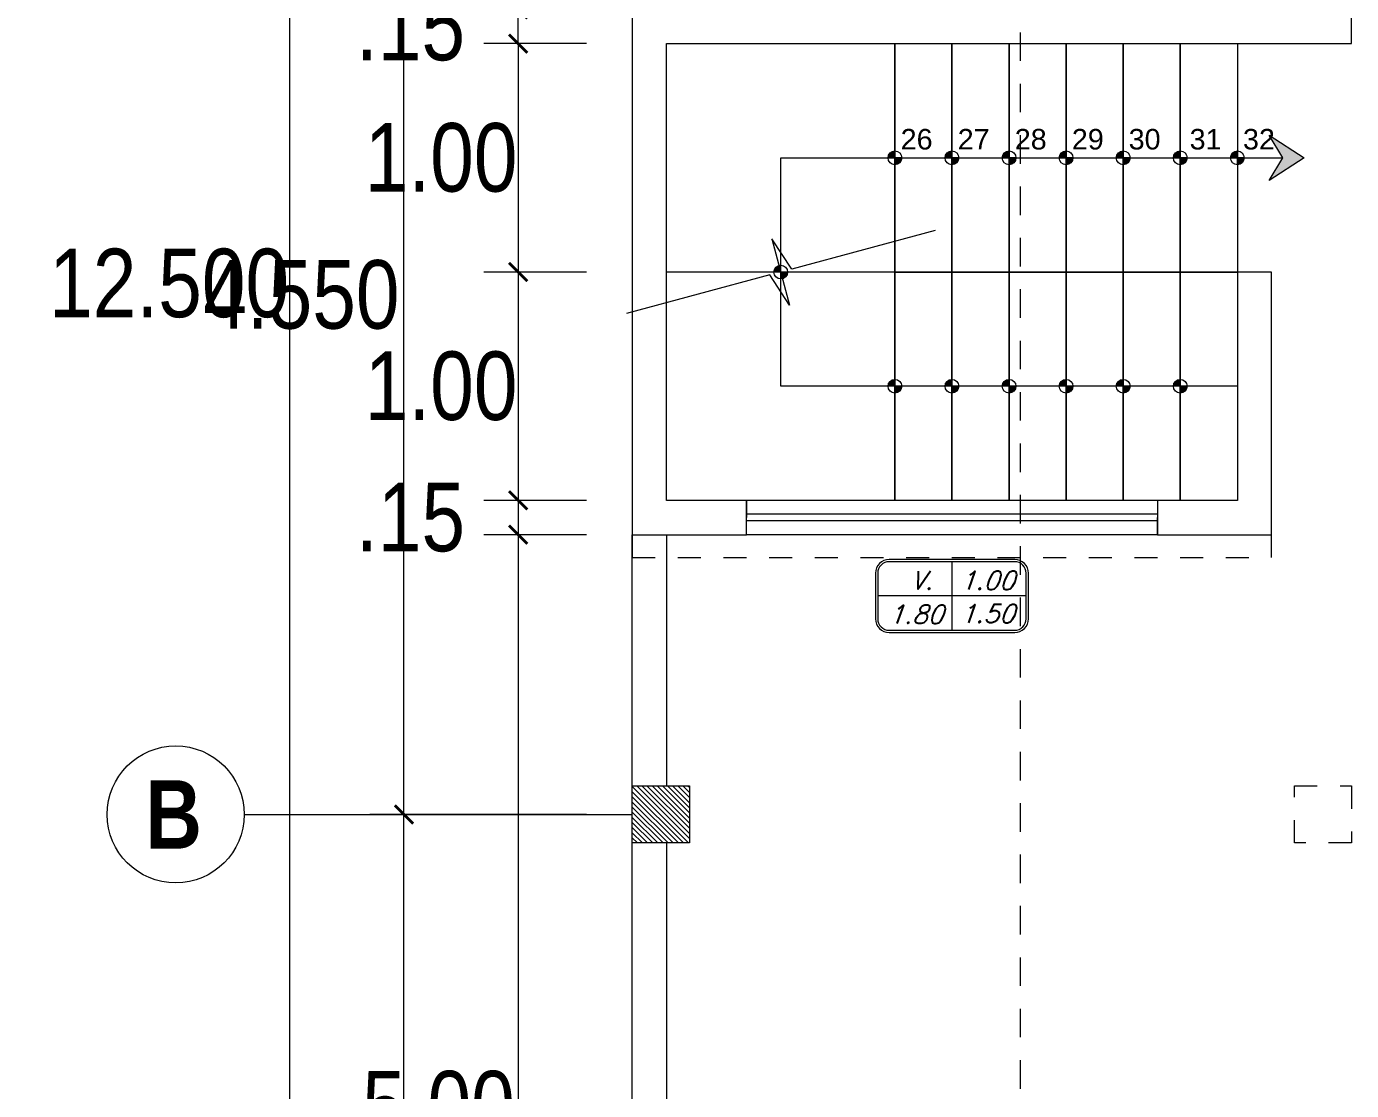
# Model space of a CAD drawing. Header units: millimetres. Extents: x 68 to 194, y 47 to 103.
# Drawn here: x 92.7 to 98.5, y 89.33 to 93.98 of the extents above; entities that cross this region are included whole.
import ezdxf
from ezdxf.enums import TextEntityAlignment as Align

# ---------------------------------------------------------------- set-up
doc = ezdxf.new("R2010")
doc.units = ezdxf.units.MM
doc.linetypes.add('DASHED2', pattern=[0.375, 0.25, -0.125])
for name, color, linetype, lineweight in [('A_Bloques', 56, 'Continuous', 15), ('A_Detalle de Vanos', 250, 'Continuous', 5), ('A_Muro con Techo', 232, 'Continuous', 40), ('A_Muro sin Techo', 134, 'Continuous', 20), ('A_Ventana', 140, 'Continuous', 9), ('E_Columna', 3, 'Continuous', 25), ('G_Cortes', 3, 'Continuous', 60), ('G_Ejes', 253, 'Continuous', 20), ('G_Escalera', 40, 'Continuous', 18), ('G_Proyección', 8, 'DASHED2', 15), ('G_Texto', 122, 'Continuous', 20)]:
    doc.layers.add(name, color=color, linetype=linetype, lineweight=lineweight)
doc.layers.add('G_Acotación', color=171, linetype='Continuous')
doc.styles.add('Acotacion', font='ARIALN.TTF')
doc.styles.add('ARIAL1.2', font='arial.ttf', dxfattribs={"width": 1.2})
doc.styles.add('Eje', font='ARIALNB.TTF', dxfattribs={"height": 0.3})
doc.styles.add('LETRAS', font='simplex1.shx', dxfattribs={"oblique": 20})
doc.dimstyles.new('Lenin_50', dxfattribs={"dimtxt": 0.3, "dimasz": 0.08, "dimexe": 0.15, "dimexo": 0.2, "dimgap": 0.03, "dimtad": 2, "dimtih": 1, "dimtoh": 1, "dimlfac": -1, "dimzin": 4, "dimdsep": 46, "dimtxsty": 'Acotacion', "dimblk": 'ARCHTICK', "dimcen": 0.08, "dimclrd": 256, "dimclre": 256, "dimclrt": 4, "dimazin": 1, "dimtm": 1e-09, "dimtfac": 1, "dimtmove": 2, "dimatfit": 2, "dimfxl": 0, "dimtolj": 1, "dimlwd": 13, "dimlwe": 18, "dimarcsym": 0})

# ---------------------------------------------------------------- blocks, each defined once
blk = doc.blocks.new('Eri')
blk.add_line((-1.7, 0), (0, 0))
blk.add_circle((-2, 0), 0.3)
at = {"color": 1, "style": 'Eje', "flags": 4}
blk.add_attdef('H', text='', height=0.3, dxfattribs=at).set_placement((-2, 0), align=Align.MIDDLE_CENTER)
blk = doc.blocks.new('_ArchTick')
at = {"color": 0, "linetype": 'ByBlock', "const_width": 0.15}
blk.add_lwpolyline([(-0.5, -0.5), (0.5, 0.5)], dxfattribs=at)
blk = doc.blocks.new('*D97')
at = {"layer": 'Defpoints', "color": 0}
for p in [(93.8519, 99.1087), (95.3519, 99.1087), (95.3519, 86.6087)]:
    blk.add_point(p, dxfattribs=at)
at = {"layer": 'G_Acotación', "lineweight": 18}
for p, q in [((95.1519, 99.1087), (93.7019, 99.1087)), ((95.1519, 86.6087), (93.7019, 86.6087))]:
    blk.add_line(p, q, dxfattribs=at)
at = {"layer": 'G_Acotación', "lineweight": 13}
blk.add_line((93.8519, 86.6087), (93.8519, 99.1087), dxfattribs=at)
at = {"layer": 'G_Acotación', "lineweight": 13, "xscale": 0.08, "yscale": 0.08, "zscale": 0.08}
for p, rotation in [((93.8519, 99.1087), 90), ((93.8519, 86.6087), 270)]:
    blk.add_blockref('_ArchTick', p, dxfattribs=dict(at, rotation=rotation))
at = {"layer": 'G_Acotación', "color": 4, "lineweight": 5, "insert": (93.3232, 92.8587), "char_height": 0.3, "attachment_point": 5, "style": 'Acotacion'}
blk.add_mtext('\\A1;12.500', dxfattribs=at)
blk = doc.blocks.new('*D98')
at = {"layer": 'Defpoints', "color": 0}
for p in [(94.3519, 90.5337), (95.3519, 90.5337), (95.3519, 86.6087)]:
    blk.add_point(p, dxfattribs=at)
at = {"layer": 'G_Acotación', "lineweight": 18}
for p, q in [((95.1519, 90.5337), (94.2019, 90.5337)), ((95.1519, 86.6087), (94.2019, 86.6087))]:
    blk.add_line(p, q, dxfattribs=at)
at = {"layer": 'G_Acotación', "lineweight": 13}
blk.add_line((94.3519, 86.6087), (94.3519, 90.5337), dxfattribs=at)
at = {"layer": 'G_Acotación', "lineweight": 13, "xscale": 0.08, "yscale": 0.08, "zscale": 0.08}
for p, rotation in [((94.3519, 90.5337), 90), ((94.3519, 86.6087), 270)]:
    blk.add_blockref('_ArchTick', p, dxfattribs=dict(at, rotation=rotation))
at = {"layer": 'G_Acotación', "color": 4, "lineweight": 5, "insert": (93.9059, 88.5712), "char_height": 0.3, "attachment_point": 5, "style": 'Acotacion'}
blk.add_mtext('\\A1;3.925', dxfattribs=at)
blk = doc.blocks.new('*D169')
at = {"layer": 'Defpoints', "color": 0}
for p in [(94.3519, 95.0837), (95.3519, 95.0837), (95.3519, 90.5337)]:
    blk.add_point(p, dxfattribs=at)
at = {"layer": 'G_Acotación', "lineweight": 18}
for p, q in [((95.1519, 95.0837), (94.2019, 95.0837)), ((95.1519, 90.5337), (94.2019, 90.5337))]:
    blk.add_line(p, q, dxfattribs=at)
at = {"layer": 'G_Acotación', "lineweight": 13}
blk.add_line((94.3519, 90.5337), (94.3519, 95.0837), dxfattribs=at)
at = {"layer": 'G_Acotación', "lineweight": 13, "xscale": 0.08, "yscale": 0.08, "zscale": 0.08}
for p, rotation in [((94.3519, 95.0837), 90), ((94.3519, 90.5337), 270)]:
    blk.add_blockref('_ArchTick', p, dxfattribs=dict(at, rotation=rotation))
at = {"layer": 'G_Acotación', "color": 4, "lineweight": 5, "insert": (93.9023, 92.8087), "char_height": 0.3, "attachment_point": 5, "style": 'Acotacion'}
blk.add_mtext('\\A1;4.550', dxfattribs=at)
blk = doc.blocks.new('*D123')
at = {"layer": 'Defpoints', "color": 0}
for p in [(94.8519, 94.0587), (95.3519, 94.0587), (95.3519, 93.9087)]:
    blk.add_point(p, dxfattribs=at)
at = {"layer": 'G_Acotación', "lineweight": 18}
for p, q in [((95.1519, 94.0587), (94.7019, 94.0587)), ((95.1519, 93.9087), (94.7019, 93.9087))]:
    blk.add_line(p, q, dxfattribs=at)
at = {"layer": 'G_Acotación', "lineweight": 13}
blk.add_line((94.8519, 93.9087), (94.8519, 94.0587), dxfattribs=at)
at = {"layer": 'G_Acotación', "lineweight": 13, "xscale": 0.08, "yscale": 0.08, "zscale": 0.08}
for p, rotation in [((94.8519, 94.0587), 90), ((94.8519, 93.9087), 270)]:
    blk.add_blockref('_ArchTick', p, dxfattribs=dict(at, rotation=rotation))
at = {"layer": 'G_Acotación', "color": 4, "lineweight": 5, "insert": (94.3806, 93.9837), "char_height": 0.3, "attachment_point": 5, "style": 'Acotacion'}
blk.add_mtext('\\A1;.15', dxfattribs=at)
blk = doc.blocks.new('*D126')
at = {"layer": 'Defpoints', "color": 0}
for p in [(95.3519, 93.9087), (94.8519, 92.9087), (95.3519, 92.9087)]:
    blk.add_point(p, dxfattribs=at)
at = {"layer": 'G_Acotación', "lineweight": 18}
for p, q in [((95.1519, 93.9087), (94.7019, 93.9087)), ((95.1519, 92.9087), (94.7019, 92.9087))]:
    blk.add_line(p, q, dxfattribs=at)
at = {"layer": 'G_Acotación', "lineweight": 13}
blk.add_line((94.8519, 93.9087), (94.8519, 92.9087), dxfattribs=at)
at = {"layer": 'G_Acotación', "lineweight": 13, "xscale": 0.08, "yscale": 0.08, "zscale": 0.08}
for p, rotation in [((94.8519, 93.9087), 90), ((94.8519, 92.9087), 270)]:
    blk.add_blockref('_ArchTick', p, dxfattribs=dict(at, rotation=rotation))
at = {"layer": 'G_Acotación', "color": 4, "lineweight": 5, "insert": (94.5144, 93.4087), "char_height": 0.3, "attachment_point": 5, "style": 'Acotacion'}
blk.add_mtext('\\A1;1.00', dxfattribs=at)
blk = doc.blocks.new('*D127')
at = {"layer": 'Defpoints', "color": 0}
for p in [(95.3519, 92.9087), (94.8519, 91.9087), (95.3519, 91.9087)]:
    blk.add_point(p, dxfattribs=at)
at = {"layer": 'G_Acotación', "lineweight": 18}
for p, q in [((95.1519, 92.9087), (94.7019, 92.9087)), ((95.1519, 91.9087), (94.7019, 91.9087))]:
    blk.add_line(p, q, dxfattribs=at)
at = {"layer": 'G_Acotación', "lineweight": 13}
blk.add_line((94.8519, 92.9087), (94.8519, 91.9087), dxfattribs=at)
at = {"layer": 'G_Acotación', "lineweight": 13, "xscale": 0.08, "yscale": 0.08, "zscale": 0.08}
for p, rotation in [((94.8519, 92.9087), 90), ((94.8519, 91.9087), 270)]:
    blk.add_blockref('_ArchTick', p, dxfattribs=dict(at, rotation=rotation))
at = {"layer": 'G_Acotación', "color": 4, "lineweight": 5, "insert": (94.5144, 92.4087), "char_height": 0.3, "attachment_point": 5, "style": 'Acotacion'}
blk.add_mtext('\\A1;1.00', dxfattribs=at)
blk = doc.blocks.new('*D128')
at = {"layer": 'Defpoints', "color": 0}
for p in [(95.3519, 91.9087), (94.8519, 91.7587), (95.3519, 91.7587)]:
    blk.add_point(p, dxfattribs=at)
at = {"layer": 'G_Acotación', "lineweight": 18}
for p, q in [((95.1519, 91.9087), (94.7019, 91.9087)), ((95.1519, 91.7587), (94.7019, 91.7587))]:
    blk.add_line(p, q, dxfattribs=at)
at = {"layer": 'G_Acotación', "lineweight": 13}
blk.add_line((94.8519, 91.9087), (94.8519, 91.7587), dxfattribs=at)
at = {"layer": 'G_Acotación', "lineweight": 13, "xscale": 0.08, "yscale": 0.08, "zscale": 0.08}
for p, rotation in [((94.8519, 91.9087), 90), ((94.8519, 91.7587), 270)]:
    blk.add_blockref('_ArchTick', p, dxfattribs=dict(at, rotation=rotation))
at = {"layer": 'G_Acotación', "color": 4, "lineweight": 5, "insert": (94.3806, 91.8337), "char_height": 0.3, "attachment_point": 5, "style": 'Acotacion'}
blk.add_mtext('\\A1;.15', dxfattribs=at)
blk = doc.blocks.new('*D129')
at = {"layer": 'Defpoints', "color": 0}
for p in [(95.3519, 91.7587), (94.8519, 86.7587), (95.3519, 86.7587)]:
    blk.add_point(p, dxfattribs=at)
at = {"layer": 'G_Acotación', "lineweight": 18}
for p, q in [((95.1519, 91.7587), (94.7019, 91.7587)), ((95.1519, 86.7587), (94.7019, 86.7587))]:
    blk.add_line(p, q, dxfattribs=at)
at = {"layer": 'G_Acotación', "lineweight": 13}
blk.add_line((94.8519, 91.7587), (94.8519, 86.7587), dxfattribs=at)
at = {"layer": 'G_Acotación', "lineweight": 13, "xscale": 0.08, "yscale": 0.08, "zscale": 0.08}
for p, rotation in [((94.8519, 91.7587), 90), ((94.8519, 86.7587), 270)]:
    blk.add_blockref('_ArchTick', p, dxfattribs=dict(at, rotation=rotation))
at = {"layer": 'G_Acotación', "color": 4, "lineweight": 5, "insert": (94.5028, 89.2587), "char_height": 0.3, "attachment_point": 5, "style": 'Acotacion'}
blk.add_mtext('\\A1;5.00', dxfattribs=at)

msp = doc.modelspace()

# ---------------------------------------------------------------- hatches: boundary and pattern name
at = {"layer": 'E_Columna', "lineweight": 5}
h = msp.add_hatch(dxfattribs=at)
h.set_pattern_fill('LINE', color=256, scale=0.005, angle=45, style=0)
h.set_pattern_definition([(135, (210.497988, 6.89542), (0.0112253202, 0.0112253202), [])])
h.paths.add_polyline_path([(95.6019, 90.4087), (95.3519, 90.4087), (95.3519, 90.6587), (95.6019, 90.6587)])
at = {"layer": 'G_Escalera', "lineweight": 5}
msp.add_hatch(color=3, dxfattribs=at).paths.add_polyline_path([(98.2939, 93.4087), (98.1407, 93.3095), (98.2019, 93.4087), (98.1407, 93.5079)])
h = msp.add_hatch(color=3, dxfattribs=at)
h.paths.add_polyline_path([(96.4719, 93.4087, -0.414214), (96.5019, 93.4387), (96.5019, 93.4087)])
h.paths.add_polyline_path([(96.5019, 93.4087), (96.5319, 93.4087, -0.414214), (96.5019, 93.3787)])
h = msp.add_hatch(color=3, dxfattribs=at)
h.paths.add_polyline_path([(96.4719, 93.4087, -0.414214), (96.5019, 93.4387), (96.5019, 93.4087)])
h.paths.add_polyline_path([(96.5019, 93.4087), (96.5319, 93.4087, -0.414214), (96.5019, 93.3787)])
h = msp.add_hatch(color=3, dxfattribs=at)
h.paths.add_polyline_path([(96.7219, 93.4087, -0.414214), (96.7519, 93.4387), (96.7519, 93.4087)])
h.paths.add_polyline_path([(96.7519, 93.4087), (96.7819, 93.4087, -0.414214), (96.7519, 93.3787)])
h = msp.add_hatch(color=3, dxfattribs=at)
h.paths.add_polyline_path([(96.7219, 93.4087, -0.414214), (96.7519, 93.4387), (96.7519, 93.4087)])
h.paths.add_polyline_path([(96.7519, 93.4087), (96.7819, 93.4087, -0.414214), (96.7519, 93.3787)])
h = msp.add_hatch(color=3, dxfattribs=at)
h.paths.add_polyline_path([(96.9719, 93.4087, -0.414214), (97.0019, 93.4387), (97.0019, 93.4087)])
h.paths.add_polyline_path([(97.0019, 93.4087), (97.0319, 93.4087, -0.414214), (97.0019, 93.3787)])
h = msp.add_hatch(color=3, dxfattribs=at)
h.paths.add_polyline_path([(96.9719, 93.4087, -0.414214), (97.0019, 93.4387), (97.0019, 93.4087)])
h.paths.add_polyline_path([(97.0019, 93.4087), (97.0319, 93.4087, -0.414214), (97.0019, 93.3787)])
h = msp.add_hatch(color=3, dxfattribs=at)
h.paths.add_polyline_path([(97.2219, 93.4087, -0.414214), (97.2519, 93.4387), (97.2519, 93.4087)])
h.paths.add_polyline_path([(97.2519, 93.4087), (97.2819, 93.4087, -0.414214), (97.2519, 93.3787)])
h = msp.add_hatch(color=3, dxfattribs=at)
h.paths.add_polyline_path([(97.2219, 93.4087, -0.414214), (97.2519, 93.4387), (97.2519, 93.4087)])
h.paths.add_polyline_path([(97.2519, 93.4087), (97.2819, 93.4087, -0.414214), (97.2519, 93.3787)])
h = msp.add_hatch(color=3, dxfattribs=at)
h.paths.add_polyline_path([(97.4719, 93.4087, -0.414214), (97.5019, 93.4387), (97.5019, 93.4087)])
h.paths.add_polyline_path([(97.5019, 93.4087), (97.5319, 93.4087, -0.414214), (97.5019, 93.3787)])
h = msp.add_hatch(color=3, dxfattribs=at)
h.paths.add_polyline_path([(97.4719, 93.4087, -0.414214), (97.5019, 93.4387), (97.5019, 93.4087)])
h.paths.add_polyline_path([(97.5019, 93.4087), (97.5319, 93.4087, -0.414214), (97.5019, 93.3787)])
h = msp.add_hatch(color=3, dxfattribs=at)
h.paths.add_polyline_path([(97.7219, 93.4087, -0.414214), (97.7519, 93.4387), (97.7519, 93.4087)])
h.paths.add_polyline_path([(97.7519, 93.4087), (97.7819, 93.4087, -0.414214), (97.7519, 93.3787)])
h = msp.add_hatch(color=3, dxfattribs=at)
h.paths.add_polyline_path([(97.7219, 93.4087, -0.414214), (97.7519, 93.4387), (97.7519, 93.4087)])
h.paths.add_polyline_path([(97.7519, 93.4087), (97.7819, 93.4087, -0.414214), (97.7519, 93.3787)])
h = msp.add_hatch(color=3, dxfattribs=at)
h.paths.add_polyline_path([(97.9719, 93.4087, -0.414214), (98.0019, 93.4387), (98.0019, 93.4087)])
h.paths.add_polyline_path([(98.0019, 93.4087), (98.0319, 93.4087, -0.414214), (98.0019, 93.3787)])
h = msp.add_hatch(color=3, dxfattribs=at)
h.paths.add_polyline_path([(97.9719, 93.4087, -0.414214), (98.0019, 93.4387), (98.0019, 93.4087)])
h.paths.add_polyline_path([(98.0019, 93.4087), (98.0319, 93.4087, -0.414214), (98.0019, 93.3787)])
h = msp.add_hatch(color=3, dxfattribs=at)
h.paths.add_polyline_path([(95.9719, 92.9087, -0.414214), (96.0019, 92.9387), (96.0019, 92.9087)])
h.paths.add_polyline_path([(96.0019, 92.9087), (96.0319, 92.9087, -0.414214), (96.0019, 92.8787)])
h = msp.add_hatch(color=3, dxfattribs=at)
h.paths.add_polyline_path([(95.9719, 92.9087, -0.414214), (96.0019, 92.9387), (96.0019, 92.9087)])
h.paths.add_polyline_path([(96.0019, 92.9087), (96.0319, 92.9087, -0.414214), (96.0019, 92.8787)])
h = msp.add_hatch(color=3, dxfattribs=at)
h.paths.add_polyline_path([(96.4719, 92.4087, -0.414214), (96.5019, 92.4387), (96.5019, 92.4087)])
h.paths.add_polyline_path([(96.5019, 92.4087), (96.5319, 92.4087, -0.414214), (96.5019, 92.3787)])
h = msp.add_hatch(color=3, dxfattribs=at)
h.paths.add_polyline_path([(96.4719, 92.4087, -0.414214), (96.5019, 92.4387), (96.5019, 92.4087)])
h.paths.add_polyline_path([(96.5019, 92.4087), (96.5319, 92.4087, -0.414214), (96.5019, 92.3787)])
h = msp.add_hatch(color=3, dxfattribs=at)
h.paths.add_polyline_path([(96.7219, 92.4087, -0.414214), (96.7519, 92.4387), (96.7519, 92.4087)])
h.paths.add_polyline_path([(96.7519, 92.4087), (96.7819, 92.4087, -0.414214), (96.7519, 92.3787)])
h = msp.add_hatch(color=3, dxfattribs=at)
h.paths.add_polyline_path([(96.7219, 92.4087, -0.414214), (96.7519, 92.4387), (96.7519, 92.4087)])
h.paths.add_polyline_path([(96.7519, 92.4087), (96.7819, 92.4087, -0.414214), (96.7519, 92.3787)])
h = msp.add_hatch(color=3, dxfattribs=at)
h.paths.add_polyline_path([(96.9719, 92.4087, -0.414214), (97.0019, 92.4387), (97.0019, 92.4087)])
h.paths.add_polyline_path([(97.0019, 92.4087), (97.0319, 92.4087, -0.414214), (97.0019, 92.3787)])
h = msp.add_hatch(color=3, dxfattribs=at)
h.paths.add_polyline_path([(96.9719, 92.4087, -0.414214), (97.0019, 92.4387), (97.0019, 92.4087)])
h.paths.add_polyline_path([(97.0019, 92.4087), (97.0319, 92.4087, -0.414214), (97.0019, 92.3787)])
h = msp.add_hatch(color=3, dxfattribs=at)
h.paths.add_polyline_path([(97.2219, 92.4087, -0.414214), (97.2519, 92.4387), (97.2519, 92.4087)])
h.paths.add_polyline_path([(97.2519, 92.4087), (97.2819, 92.4087, -0.414214), (97.2519, 92.3787)])
h = msp.add_hatch(color=3, dxfattribs=at)
h.paths.add_polyline_path([(97.2219, 92.4087, -0.414214), (97.2519, 92.4387), (97.2519, 92.4087)])
h.paths.add_polyline_path([(97.2519, 92.4087), (97.2819, 92.4087, -0.414214), (97.2519, 92.3787)])
h = msp.add_hatch(color=3, dxfattribs=at)
h.paths.add_polyline_path([(97.4719, 92.4087, -0.414214), (97.5019, 92.4387), (97.5019, 92.4087)])
h.paths.add_polyline_path([(97.5019, 92.4087), (97.5319, 92.4087, -0.414214), (97.5019, 92.3787)])
h = msp.add_hatch(color=3, dxfattribs=at)
h.paths.add_polyline_path([(97.4719, 92.4087, -0.414214), (97.5019, 92.4387), (97.5019, 92.4087)])
h.paths.add_polyline_path([(97.5019, 92.4087), (97.5319, 92.4087, -0.414214), (97.5019, 92.3787)])
h = msp.add_hatch(color=3, dxfattribs=at)
h.paths.add_polyline_path([(97.7219, 92.4087, -0.414214), (97.7519, 92.4387), (97.7519, 92.4087)])
h.paths.add_polyline_path([(97.7519, 92.4087), (97.7819, 92.4087, -0.414214), (97.7519, 92.3787)])
h = msp.add_hatch(color=3, dxfattribs=at)
h.paths.add_polyline_path([(97.7219, 92.4087, -0.414214), (97.7519, 92.4387), (97.7519, 92.4087)])
h.paths.add_polyline_path([(97.7519, 92.4087), (97.7819, 92.4087, -0.414214), (97.7519, 92.3787)])

# ---------------------------------------------------------------- linework, layer by layer
at = {"layer": 'A_Bloques', "color": 1, "lineweight": 5}
msp.add_lwpolyline([(96.6781, 93.0899), (96.0502, 92.9216), (95.9631, 93.0536), (96.0408, 92.7638), (95.9536, 92.8957), (95.3258, 92.7275)], dxfattribs=at)
at = {"layer": 'A_Detalle de Vanos', "linetype": 'ByBlock', "lineweight": 5}
msp.add_line((96.7519, 91.6402), (96.7519, 91.3402), dxfattribs=at)
at = {"layer": 'A_Detalle de Vanos', "lineweight": 5}
msp.add_line((97.0769, 91.4902), (96.4269, 91.4902), dxfattribs=at)
for points in [[(97.0869, 91.5902, 0.414214), (97.0269, 91.6502), (96.4769, 91.6502, 0.414214), (96.4169, 91.5902), (96.4169, 91.3902, 0.414214), (96.4769, 91.3302), (97.0269, 91.3302, 0.414214), (97.0869, 91.3902)], [(97.0769, 91.5902, 0.414214), (97.0269, 91.6402), (96.4769, 91.6402, 0.414214), (96.4269, 91.5902), (96.4269, 91.3902, 0.414214), (96.4769, 91.3402), (97.0269, 91.3402, 0.414214), (97.0769, 91.3902)]]:
    msp.add_lwpolyline(points, format="xyb", close=True, dxfattribs=at)
at = {"layer": 'A_Muro con Techo', "lineweight": 5}
msp.add_lwpolyline([(95.3519, 99.1087), (95.3519, 91.7587), (95.8519, 91.7587), (95.8519, 91.9087), (95.5019, 91.9087), (95.5019, 93.9087), (98.5019, 93.9087), (98.5019, 94.0587)], dxfattribs=at)
msp.add_lwpolyline([(97.6519, 91.7587), (98.1519, 91.7587), (98.1519, 92.9087), (98.0019, 92.9087), (98.0019, 91.9087), (97.6519, 91.9087)], close=True, dxfattribs=at)
at = {"layer": 'A_Muro sin Techo', "lineweight": 5}
msp.add_lwpolyline([(95.3519, 86.6087), (95.3519, 91.7587), (95.5019, 91.7587), (95.5019, 90.6587), (95.6019, 90.6587), (95.6019, 90.4087), (95.5019, 90.4087), (95.5019, 86.8587), (95.6019, 86.8587), (95.6019, 86.6087), (95.5019, 86.6087)], dxfattribs=at)
at = {"layer": 'A_Ventana', "color": 2, "lineweight": 5}
for p, q in [((97.6519, 91.9087), (95.8519, 91.9087)), ((95.8519, 91.9087), (95.8519, 91.8337)), ((97.6519, 91.9087), (97.6519, 91.8337)), ((95.8519, 91.7587), (95.8519, 91.8337)), ((97.6519, 91.7587), (97.6519, 91.8337)), ((97.6519, 91.7587), (95.8519, 91.7587))]:
    msp.add_line(p, q, dxfattribs=at)
at = {"layer": 'A_Ventana', "lineweight": 5}
for p, q in [((97.6519, 91.8487), (95.8519, 91.8487)), ((97.6519, 91.8187), (95.8519, 91.8187))]:
    msp.add_line(p, q, dxfattribs=at)
at = {"layer": 'E_Columna', "lineweight": 5}
msp.add_lwpolyline([(95.6019, 90.4087), (95.3519, 90.4087), (95.3519, 90.6587), (95.6019, 90.6587)], close=True, dxfattribs=at)
at = {"layer": 'G_Cortes', "color": 3, "linetype": 'DASHED2', "lineweight": 5, "ltscale": 0.5}
msp.add_line((97.0519, 83.933), (97.0519, 100.9844), dxfattribs=at)
at = {"layer": 'G_Escalera', "color": 3, "lineweight": 5}
for p, q in [((96.5019, 93.3787), (96.5019, 93.4387)), ((96.5019, 93.3787), (96.5019, 93.4387)), ((96.7519, 93.3787), (96.7519, 93.4387)), ((96.7519, 93.3787), (96.7519, 93.4387)), ((97.0019, 93.3787), (97.0019, 93.4387)), ((97.0019, 93.3787), (97.0019, 93.4387)), ((97.2519, 93.3787), (97.2519, 93.4387)), ((97.2519, 93.3787), (97.2519, 93.4387)), ((97.5019, 93.3787), (97.5019, 93.4387)), ((97.5019, 93.3787), (97.5019, 93.4387)), ((97.7519, 93.3787), (97.7519, 93.4387)), ((97.7519, 93.3787), (97.7519, 93.4387)), ((98.0019, 93.3787), (98.0019, 93.4387)), ((98.0019, 93.3787), (98.0019, 93.4387)), ((96.5319, 93.4087), (96.4719, 93.4087)), ((96.5319, 93.4087), (96.4719, 93.4087)), ((96.7819, 93.4087), (96.7219, 93.4087)), ((96.7819, 93.4087), (96.7219, 93.4087)), ((97.0319, 93.4087), (96.9719, 93.4087)), ((97.0319, 93.4087), (96.9719, 93.4087)), ((97.2819, 93.4087), (97.2219, 93.4087)), ((97.2819, 93.4087), (97.2219, 93.4087)), ((97.5319, 93.4087), (97.4719, 93.4087)), ((97.5319, 93.4087), (97.4719, 93.4087)), ((97.7819, 93.4087), (97.7219, 93.4087)), ((97.7819, 93.4087), (97.7219, 93.4087)), ((98.0319, 93.4087), (97.9719, 93.4087)), ((98.0319, 93.4087), (97.9719, 93.4087)), ((96.0019, 92.8787), (96.0019, 92.9387)), ((96.0019, 92.8787), (96.0019, 92.9387)), ((96.0319, 92.9087), (95.9719, 92.9087)), ((96.0319, 92.9087), (95.9719, 92.9087)), ((96.5319, 92.4087), (96.4719, 92.4087)), ((96.5319, 92.4087), (96.4719, 92.4087)), ((96.5019, 92.3787), (96.5019, 92.4387)), ((96.5019, 92.3787), (96.5019, 92.4387)), ((96.7819, 92.4087), (96.7219, 92.4087)), ((96.7819, 92.4087), (96.7219, 92.4087)), ((96.7519, 92.3787), (96.7519, 92.4387)), ((96.7519, 92.3787), (96.7519, 92.4387)), ((97.0319, 92.4087), (96.9719, 92.4087)), ((97.0319, 92.4087), (96.9719, 92.4087)), ((97.0019, 92.3787), (97.0019, 92.4387)), ((97.0019, 92.3787), (97.0019, 92.4387)), ((97.2819, 92.4087), (97.2219, 92.4087)), ((97.2819, 92.4087), (97.2219, 92.4087)), ((97.2519, 92.3787), (97.2519, 92.4387)), ((97.2519, 92.3787), (97.2519, 92.4387)), ((97.5319, 92.4087), (97.4719, 92.4087)), ((97.5319, 92.4087), (97.4719, 92.4087)), ((97.5019, 92.3787), (97.5019, 92.4387)), ((97.5019, 92.3787), (97.5019, 92.4387)), ((97.7819, 92.4087), (97.7219, 92.4087)), ((97.7819, 92.4087), (97.7219, 92.4087)), ((97.7519, 92.3787), (97.7519, 92.4387)), ((97.7519, 92.3787), (97.7519, 92.4387))]:
    msp.add_line(p, q, dxfattribs=at)
at = {"layer": 'G_Escalera', "lineweight": 5}
msp.add_line((96.5019, 92.9087), (95.5019, 92.9087), dxfattribs=at)
for points in [[(96.5019, 91.9087), (95.5019, 91.9087), (95.5019, 93.9087), (96.5019, 93.9087)], [(96.5019, 92.9087), (96.5019, 93.9087), (96.7519, 93.9087), (96.7519, 92.9087)], [(96.7519, 92.9087), (96.7519, 93.9087), (97.0019, 93.9087), (97.0019, 92.9087)], [(97.0019, 92.9087), (97.0019, 93.9087), (97.2519, 93.9087), (97.2519, 92.9087)], [(97.2519, 92.9087), (97.2519, 93.9087), (97.5019, 93.9087), (97.5019, 92.9087)], [(97.5019, 92.9087), (97.5019, 93.9087), (97.7519, 93.9087), (97.7519, 92.9087)], [(97.7519, 92.9087), (97.7519, 93.9087), (98.0019, 93.9087), (98.0019, 92.9087)], [(96.5019, 91.9087), (96.5019, 92.9087), (96.7519, 92.9087), (96.7519, 91.9087)], [(96.7519, 91.9087), (96.7519, 92.9087), (97.0019, 92.9087), (97.0019, 91.9087)], [(97.0019, 91.9087), (97.0019, 92.9087), (97.2519, 92.9087), (97.2519, 91.9087)], [(97.2519, 91.9087), (97.2519, 92.9087), (97.5019, 92.9087), (97.5019, 91.9087)], [(97.5019, 91.9087), (97.5019, 92.9087), (97.7519, 92.9087), (97.7519, 91.9087)], [(97.7519, 91.9087), (97.7519, 92.9087), (98.0019, 92.9087), (98.0019, 91.9087)]]:
    msp.add_lwpolyline(points, close=True, dxfattribs=at)
at = {"layer": 'G_Escalera', "color": 3, "lineweight": 5}
msp.add_lwpolyline([(98.2939, 93.4087), (98.1407, 93.3095), (98.2019, 93.4087), (98.1407, 93.5079)], close=True, dxfattribs=at)
at = {"layer": 'G_Escalera', "color": 5, "lineweight": 5}
msp.add_lwpolyline([(98.0019, 92.4087), (98.0019, 92.4087), (98.0019, 92.4087), (97.7519, 92.4087), (97.5019, 92.4087), (96.7519, 92.4087), (96.5019, 92.4087), (96.0019, 92.4087), (96.0019, 93.4087), (98.0019, 93.4087), (98.2019, 93.4087)], dxfattribs=at)
at = {"layer": 'G_Escalera', "color": 3, "lineweight": 5}
for centre in [(96.5019, 93.4087), (96.5019, 93.4087), (96.7519, 93.4087), (96.7519, 93.4087), (97.0019, 93.4087), (97.0019, 93.4087), (97.2519, 93.4087), (97.2519, 93.4087), (97.5019, 93.4087), (97.5019, 93.4087), (97.7519, 93.4087), (97.7519, 93.4087), (98.0019, 93.4087), (98.0019, 93.4087), (96.0019, 92.9087), (96.0019, 92.9087), (96.5019, 92.4087), (96.5019, 92.4087), (96.7519, 92.4087), (96.7519, 92.4087), (97.0019, 92.4087), (97.0019, 92.4087), (97.2519, 92.4087), (97.2519, 92.4087), (97.5019, 92.4087), (97.5019, 92.4087), (97.7519, 92.4087), (97.7519, 92.4087)]:
    msp.add_circle(centre, 0.03, dxfattribs=at)
at = {"layer": 'G_Proyección', "lineweight": 5, "ltscale": 0.25}
msp.add_lwpolyline([(95.3519, 91.7587), (95.3519, 91.6587), (98.1519, 91.6587), (98.1519, 91.7587)], dxfattribs=at)
msp.add_lwpolyline([(98.5019, 90.4087), (98.2519, 90.4087), (98.2519, 90.6587), (98.5019, 90.6587)], close=True, dxfattribs=at)

# ---------------------------------------------------------------- block references
at = {"layer": 'G_Ejes', "lineweight": 5}
ref = msp.add_blockref('Eri', (95.3519, 90.5337), dxfattribs=at)
ref.add_attrib('H', 'B', dxfattribs={"layer": '0', "color": 1, "height": 0.3, "style": 'Eje', "flags": 4}).set_placement((93.3427, 90.5337), align=Align.MIDDLE_CENTER)

# ---------------------------------------------------------------- texts
at = {"layer": 'G_Texto', "lineweight": 5, "style": 'ARIAL1.2'}
for s, p in [('26', (96.5972, 93.4452)), ('27', (96.8471, 93.4452)), ('28', (97.097, 93.4452)), ('29', (97.347, 93.4452)), ('30', (97.5958, 93.4452)), ('31', (97.8629, 93.4452)), ('32', (98.0965, 93.4452))]:
    msp.add_text(s, height=0.09, dxfattribs=at).set_placement(p, align=Align.CENTER)
at = {"layer": 'G_Texto', "lineweight": 5, "style": 'LETRAS', "oblique": 20}
for s, p in [('V.', (96.5712, 91.5183)), ('1.00', (96.786, 91.5183)), ('1.80', (96.4731, 91.3695)), ('1.50', (96.786, 91.3731))]:
    msp.add_text(s, height=0.08, dxfattribs=at).set_placement(p)

# ---------------------------------------------------------------- dimensions: what is measured, and where the dimension line sits
at = {"layer": 'G_Acotación', "lineweight": 5}
for base, p1, p2, override, picture, middle in [((93.8519, 99.1087), (95.3519, 86.6087), (95.3519, 99.1087), {"dimdec": 3, "dimfxl": 0.06}, '*D97', (93.3232, 92.8587)), ((94.3519, 95.0837), (95.3519, 90.5337), (95.3519, 95.0837), {"dimdec": 3, "dimfxl": 0.06}, '*D169', (93.9023, 92.8087)), ((94.8519, 94.0587), (95.3519, 93.9087), (95.3519, 94.0587), {"dimfxl": 0.06}, '*D123', (94.3806, 93.9837)), ((94.8519, 92.9087), (95.3519, 93.9087), (95.3519, 92.9087), {"dimfxl": 0.06}, '*D126', (94.5144, 93.4087)), ((94.8519, 91.9087), (95.3519, 92.9087), (95.3519, 91.9087), {"dimfxl": 0.06}, '*D127', (94.5144, 92.4087)), ((94.8519, 91.7587), (95.3519, 91.9087), (95.3519, 91.7587), {"dimfxl": 0.06}, '*D128', (94.3806, 91.8337)), ((94.8519, 86.7587), (95.3519, 91.7587), (95.3519, 86.7587), {"dimfxl": 0.06}, '*D129', (94.5028, 89.2587)), ((94.3519, 90.5337), (95.3519, 86.6087), (95.3519, 90.5337), {"dimdec": 3, "dimfxl": 0.06}, '*D98', (93.9059, 88.5712))]:
    dim = msp.add_linear_dim(base=base, p1=p1, p2=p2, angle=90, dimstyle='Lenin_50', override=override, dxfattribs=at)
    dim.commit()
    dim.dimension.update_dxf_attribs({"geometry": picture, "text_midpoint": middle})

doc.saveas('drawing.dxf')
